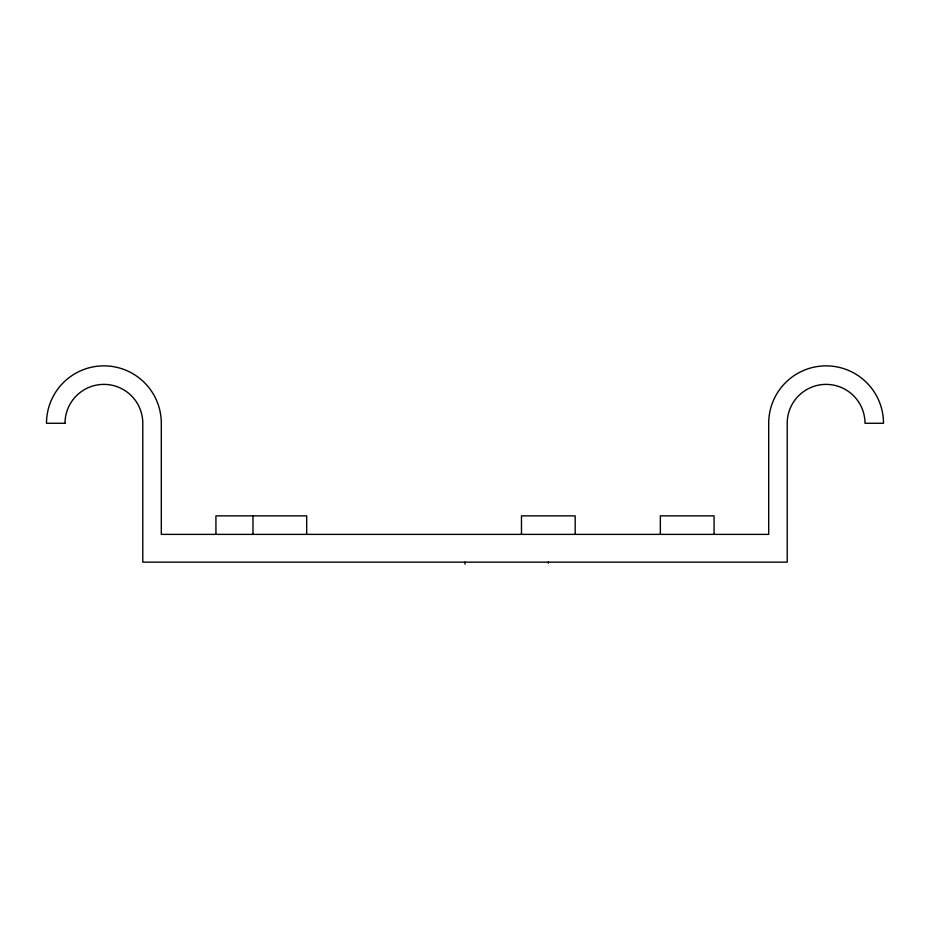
<?xml version="1.0" encoding="UTF-8"?>
<svg xmlns="http://www.w3.org/2000/svg" width="930" height="930" viewBox="0 0 930 930"><rect width="100%" height="100%" fill="white"/><g stroke="black" fill="none" stroke-linecap="round" stroke-linejoin="round"><path stroke-width="1.4" d="M465 564.138L465 562.15M714.066 534.378L714.066 515.859L660.358 515.859L660.358 534.378M575.182 534.378L575.182 515.859L521.474 515.859L521.474 534.378M548.328 562.15L548.328 563.15M306.679 534.378L306.679 515.859L215.934 515.859L215.934 534.378M252.972 515.859L252.972 534.378M65.019 423.266L46.5 423.266A57.404 57.404 0 0 1 103.904 365.862A57.404 57.404 0 0 1 161.309 423.266L161.309 534.378L768.692 534.378L768.692 423.266A57.404 57.404 0 0 1 826.096 365.862A57.404 57.404 0 0 1 883.5 423.266L864.981 423.266A38.886 38.886 0 0 0 826.096 384.381A38.886 38.886 0 0 0 787.21 423.266L787.21 562.15L142.79 562.15L142.79 423.266A38.886 38.886 0 0 0 103.904 384.381A38.886 38.886 0 0 0 65.019 423.266"/></g></svg>
